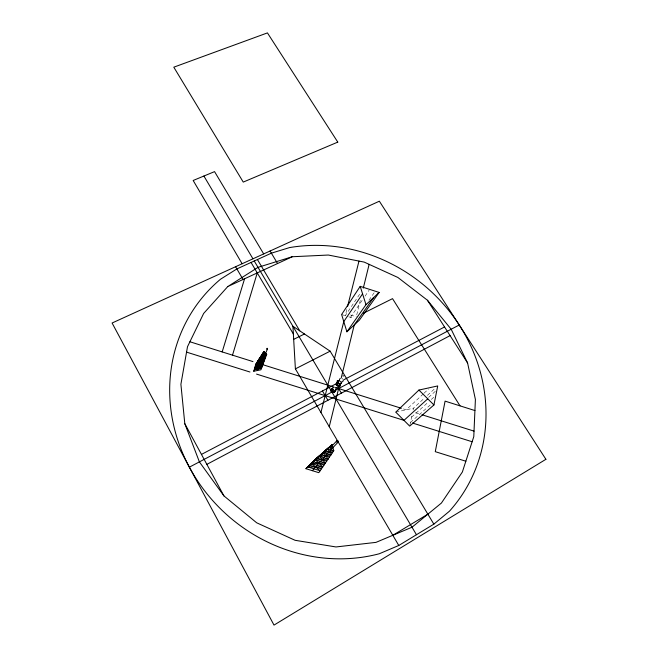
<?xml version="1.0" encoding="UTF-8"?>
<svg xmlns="http://www.w3.org/2000/svg" width="658" height="658" viewBox="0 0 658 658"><rect width="100%" height="100%" fill="white"/><g stroke="black" fill="none" stroke-linecap="round" stroke-linejoin="round"><path stroke-width="0.49" stroke-dasharray="3.29 2.47" d="M336.279 388.261L336.312 387.62L335.745 388.385A1.916 1.768 40.8 0 0 334.601 387.472M409.901 425.175L411.949 415.346M413.06 410L413.446 408.174L424.476 398.065M356.743 314.812L360.633 298.979M346.815 309.507L345.261 315.675L360.674 292.711M336.345 387.669L335.975 388.261L336.312 387.62L336.403 388.269M350.484 317.345L362.706 299.563M365.034 296.174L369.105 290.244M368.941 300.196L375.266 291.19M423.333 393.862L406.216 409.794L402.334 408.577M424.073 393.163L428.539 389.01M427.42 395.368L435.514 387.957M428.605 397.383L435.431 391.189M411.579 417.098L428.259 402.186M431.286 399.472L434.321 396.758M410.477 422.395L430.932 404.366M395.787 412.138L413.446 408.174M335.021 387.406L336.822 387.973M415.535 412.731L421.252 414.532M350.566 314.976L356.258 316.794M341.617 314.516L347.876 316.506M348.748 316.786L353.971 318.456M341.757 378.35A1.974 1.81 40.2 0 1 342.941 379.288"/><path stroke-width="0.99" d="M257.969 361.012L257.878 363.997L262.476 365.634L254.621 369.738L256.497 363.241L256.242 366.884L261.473 368.357L254.621 369.738L257.944 360.971L256.242 366.884L262.484 365.618M433.935 404.958L437.718 385.933L418.924 390.062L395.787 412.138L409.704 426.104L433.935 404.958L418.924 390.062M329.247 426.697L339.355 385.563M341.263 377.791L354.259 324.92L373.769 297.432M363.306 288.097L369.138 264.351M347.556 306.538L358.98 261.078M320.931 412.5L343.78 321.581L362.574 293.838M260.206 357.524L258.709 362.533L264.022 361.481M264.557 360.033L259.548 361.061L259.416 358.668L257.878 363.997L264.549 360.049L261.234 358.084L260.913 356.307L259.548 361.061L263.504 362.879L256.242 366.884L259.425 358.651M253.774 371.244L262.953 355.057L263.957 351.536L266.671 354.333L260.946 369.78L253.774 371.244L255.732 364.433L263.957 351.536L255.732 364.433M258.701 359.877L257.056 365.445L262.961 364.187M232.504 355.164L257.253 272.914M222.174 351.915L244.579 278.778M260.93 356.389L257.878 363.997L263.513 362.854M333.31 391.888L332.397 391.839M263.957 351.536L261.234 358.084L265.602 357.22M265.01 353.93C265.421 353.272 264.212 352.721 263.99 353.461C265.223 356.241 266.86 349.414 267.543 349.077C267.436 346.889 265.519 349.966 267.543 349.077M257.36 370.503L264.812 354.687M305.937 468.702L315.141 459.572L332.043 444.693L333.771 450.697L318.809 472.674L305.937 468.702L328.786 447.563L319.541 456.381L325.365 463.043L311.653 463.528L316.597 458.289L307.886 466.941L320.101 470.783L311.653 463.528L321.03 454.39M254.753 367.83L263.455 353.297M360.206 286.353L341.617 314.516L346.898 331.796L359.35 320.175L379.148 292.44L360.206 286.353L365.988 304.654L346.898 331.796M337.332 380.793L337.439 382.134L338.237 381.147L337.357 380.908M336.583 383.022L337.414 382.594A1.678 1.546 40.4 0 1 337.825 382.405M336.172 384.823C340.227 381.64 334.437 385.876 336.83 384.601L337.612 383.68L336.485 384.568M337.587 383.639L336.287 384.815M331.402 390.827C336.789 385.646 327.437 395.795 333.162 389.314M340.079 385.975C339.66 387.249 340.392 383.137 339.421 385.448L340.276 385.728M328.095 459.037L319.541 456.381L322.535 453.058L315.544 460L325.62 450.343L323.637 452.671L328.095 459.037L315.544 460L322.708 466.95L307.886 466.941L319.541 455.698L315.544 460L325.365 463.043M312.377 470.692L330.81 449.776M227.791 286.534L203.651 313.455L187.505 346.708L180.901 384.288L184.799 423.662L199.39 461.883L223.926 495.893L256.686 522.797L295.08 540.3L335.967 546.954L375.981 542.373L411.998 527.222L441.411 503.049L462.36 472.025L473.785 436.641L475.405 399.472L467.583 362.945L451.174 329.247L427.437 300.237L397.876 277.462L364.211 262.106L328.334 255.033L292.242 256.743L258.01 267.354L227.791 286.534L292.242 256.743M332.339 390.136L333.145 389.281L331.18 391.181M330.579 447.424L336.764 440.876M331.854 448.731L338.072 442.209M318.069 456.997L309.745 465.255L321.408 468.866M324.065 451.717L317.526 458.207L326.722 461.052M325.62 450.343L319.541 456.381L330.892 454.925L327.849 448.863L332.043 444.693L323.637 452.671L330.892 454.925M327.19 448.962L321.573 454.538L329.485 456.989M328.786 447.563L323.637 452.671L333.771 450.697L327.849 448.863M330.398 446.14L325.726 450.779L332.323 452.827M322.535 453.058L311.653 463.528L322.708 466.95M365.988 304.654L379.148 292.44M427.758 398.83L403.979 420.355L256.562 374.098M312.246 462.607L329.946 446.774M331.435 390.885L333.178 389.339L331.542 391.255A1.908 1.76 40.9 0 0 334.963 391.058M433.844 524.146L449.447 511.2A163.373 151.307 41.6 0 0 461.793 329.082A163.373 151.307 41.6 0 0 289.553 247.589L271.367 253.166L236.88 268.925L220.545 279.198A163.373 151.307 41.6 0 0 192.054 472.016A163.373 151.307 41.6 0 0 379.321 553.748L398.781 545.474L433.844 524.146L330.135 351.175L292.917 326.261L295.393 368.867L398.781 545.474M266.613 354.267L265.643 354.243L266.679 354.308L261.234 358.084L262.427 353.93M392.818 535.291L427.873 514.178M206.851 464.367L450.08 335.613M189.356 467.172L331.92 392.069M335.267 390.309L459.243 324.994M201.455 454.407L337.661 382.997M343.83 379.765L444.545 326.96M295.393 368.867L330.135 351.175M363.512 313.159L392.53 298.642L460.016 405.846M293.682 339.355L304.473 333.993M336.847 382.907L337.299 382.742M342.95 375.957L343.813 375.891M265.067 358.651L260.387 359.581L261.687 355.197M262.953 355.057L265.61 357.204L259.548 361.061L262.419 353.946L262.953 355.057L266.679 354.308M331.122 391.28L331.542 391.255M331.986 389.643L331.459 389.832A1.908 1.76 40.9 0 1 331.895 389.034M313.586 461.776L324.032 465.009M465.848 461.225L435.275 451.668L445.079 401.133L474.92 410.559M189.907 341.765L252.96 361.596M262.493 364.598L334.116 387.126M336.822 387.973L401.364 408.273M422.206 414.828L474.023 431.122M186.551 352.129L249.941 372.017M412.393 422.995L472.14 441.748M263.216 352.803L262.09 356.578L266.112 355.707M257.245 362.163L255.427 368.315L261.974 367.008M333.45 391.872L334.313 391.798A1.908 1.768 40.9 0 1 332.981 391.913M427.437 300.237L467.583 362.945M270.076 251.002L277.577 263.521M263.685 253.922L214.557 171.623L193.164 180.481L242.128 263.743M337.71 387.003L341.37 393.163M257.418 259.54L299.76 330.842M203.906 176.04L252.952 258.808M254.243 260.987L416.448 534.724M251.06 262.443L293.369 334.001M322.436 390.984L327.923 400.286M235.589 266.72L243.057 279.477M184.799 423.662L223.926 495.893M337.2 381.138L337.439 382.134M340.219 384.469L340.235 385.744M343.221 380.234A1.974 1.81 40.2 0 1 341.708 381.994A1.974 1.81 40.2 0 1 339.553 380.678A1.974 1.81 40.2 0 1 340.318 378.457M341.494 382.413A1.958 1.801 40.3 0 1 339.816 384.182A1.958 1.801 40.3 0 1 337.743 382.545A1.958 1.801 40.3 0 1 339.059 380.489M338.237 381.829A1.39 1.275 40.3 0 1 338.442 381.566M341.329 382.405A1.793 1.645 40.3 0 1 340.507 383.836M340.096 383.984A1.793 1.645 40.3 0 1 337.941 382.668M337.916 381.788A1.793 1.645 40.3 0 1 338.689 380.793M339.47 385.169A1.678 1.546 40.4 0 1 338.335 385.58M337.916 385.506A1.678 1.546 40.4 0 1 337.521 385.325M337.176 385.053A1.678 1.546 40.4 0 1 336.904 384.7M336.863 383.104A1.678 1.546 40.4 0 1 337.11 382.783M339.915 384.066A1.678 1.546 40.4 0 1 339.873 384.478M334.864 391.395A1.908 1.76 40.9 0 1 332.356 391.929M331.961 391.617A1.908 1.76 40.9 0 1 331.657 391.23M331.558 390.079A1.908 1.768 40.9 0 1 332.068 388.812M335.037 391.173A1.908 1.768 40.9 0 1 334.757 391.535M336.024 389.314A1.916 1.768 40.8 0 1 334.692 391.008M333.738 390.959A1.916 1.768 40.8 0 1 332.537 388.22M332.816 387.85A1.916 1.768 40.8 0 1 333.195 387.578M331.361 389.923A1.908 1.76 40.9 0 1 331.821 389.133M335.259 389.964A2.18 2.015 40.9 0 1 333.836 392.439A2.18 2.015 40.9 0 1 331.213 390.836A2.18 2.015 40.9 0 1 332.635 388.352M339.742 385.259A1.949 1.793 40.5 0 1 337.488 385.95A1.949 1.793 40.5 0 1 336.222 383.82A1.949 1.793 40.5 0 1 338.031 382.388M339.89 383.861A1.949 1.793 40.5 0 1 339.915 384.815M331.969 447.67A0.913 0.855 50 0 1 331.542 448.929A0.913 0.855 50 0 1 330.357 448.197A0.913 0.855 50 0 1 331.196 447.193M545.91 459.3L274.008 625.1L112.09 323.012L379.353 201.2L545.91 459.3M337.784 142.112L243.254 182.093L173.802 67.182L267.436 32.9L337.784 142.112M336.526 441.502A0.938 0.872 49.1 0 0 337.891 442.349A0.938 0.872 49.1 0 0 337.85 440.778A0.938 0.872 49.1 0 0 336.526 441.502"/></g></svg>
